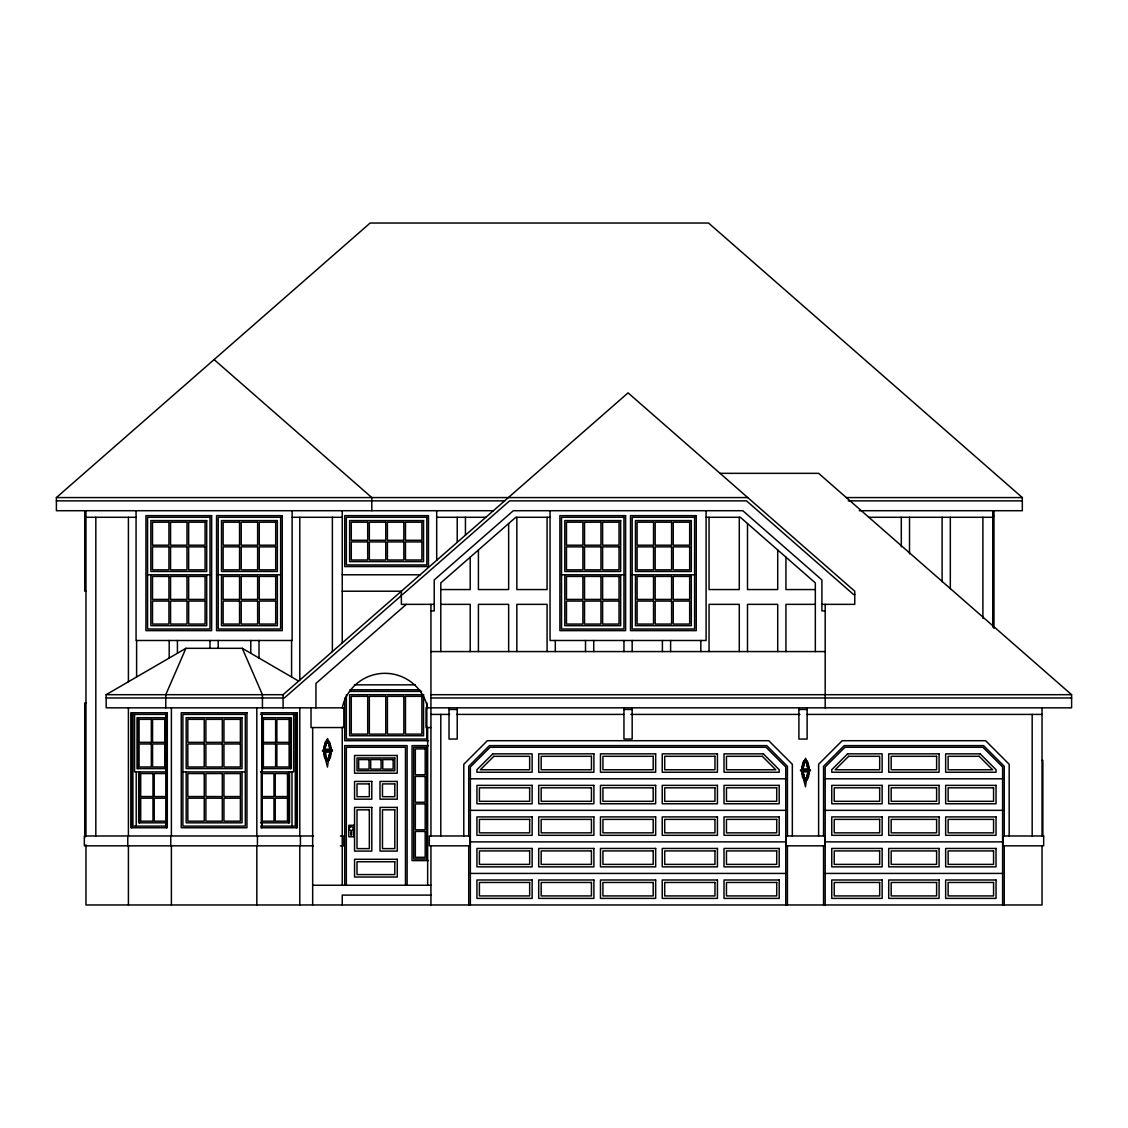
<?xml version="1.0" encoding="UTF-8"?>
<svg xmlns="http://www.w3.org/2000/svg" width="1128" height="1128" viewBox="0 0 1128 1128"><rect width="100%" height="100%" fill="white"/><g stroke="black" fill="none" stroke-linecap="round" stroke-linejoin="round"><path stroke-width="1.5" d="M328.304 761.203L327.444 767.11L323.539 751.178L325.498 741.815L327.12 740.151L329.404 741.815L331.364 751.178L329.404 759.525L328.304 761.203L326.598 761.203M806.337 780.914L805.477 786.822L801.571 770.889L803.531 761.527L805.152 759.863L807.436 761.527L809.396 770.889L807.436 779.236L806.337 780.914L804.631 780.914M324.06 750.176L325.752 741.815L327.148 740.165M330.842 751.178L329.15 759.525L327.895 761.174M802.093 769.888L803.785 761.527L805.18 759.877M808.875 770.889L807.169 779.236L805.928 780.886M324.018 749.161L325.527 742.943M329.503 758.425L330.885 752.179M802.05 768.873L803.418 762.627M807.535 778.151L808.903 771.89M324.906 749.218L326.359 742.915L328.53 742.915L329.996 749.218L328.53 742.943L326.359 742.943L324.906 749.218L329.996 749.119M329.996 752.179L328.53 758.467L326.359 758.467C324.751 742.548 323.144 760.935 328.53 758.397L329.996 752.122L324.906 752.179M802.939 768.929L804.391 762.627L806.562 762.655L808.029 768.929L806.562 762.655L808.029 768.887L802.939 768.929L804.391 762.655M298.638 681.086L242.28 648.318L185.923 648.318L165.774 694.693L165.774 707.834M493.359 510.716L56.4 510.716L56.4 497.575L370.153 223.034L708.553 223.034L1022.32 497.575L1022.32 510.716L859.226 510.716M311.018 707.834L311.018 727.56L343.871 727.56L343.871 707.834L106.159 707.834L106.159 694.693L283.1 694.693L628.07 392.854L854.756 591.213L854.756 604.354L821.903 604.354M401.371 595.57L284.327 697.978L106.159 697.978M406.306 604.354L315.953 683.413L315.953 707.834M106.159 694.693L185.923 648.318M329.503 742.915L330.885 749.161M807.535 762.627L808.903 768.873M803.418 778.151L802.05 771.89M325.527 758.397L324.018 752.179M720.059 473.337L818.618 473.337L1071.6 694.693L1071.6 707.834L426.017 707.834L426.017 727.56L430.938 727.56M56.4 497.575L747.751 497.575M846.31 497.575L1022.32 497.575M56.4 500.86L504.625 500.86M848.228 500.86L1022.32 500.86M992.753 515.637L993.98 515.637M85.968 517.287L136.065 517.287M292.124 517.287L342.235 517.287M436.691 517.287L485.858 517.287M550.041 517.287L515.792 517.287L440.794 582.908L440.794 651.575M706.1 517.287L740.349 517.287L815.332 582.908L815.332 651.575M868.729 517.287L992.753 517.287M147.571 574.786L209.991 574.786M218.212 574.786L280.632 574.786M342.235 574.786L420.152 574.786M561.532 574.786L623.953 574.786M632.173 574.786L694.594 574.786M440.794 589.563L470.207 589.563L470.207 557.176M815.332 589.563L785.934 589.563L785.934 557.176M85.968 591.213L84.741 591.213L84.741 510.716M342.235 591.213L401.371 591.213L401.371 604.354L434.224 604.354M401.371 594.498L402.611 594.498L509.616 500.86L746.51 500.86L853.529 594.498L854.756 594.498M440.794 604.354L470.207 604.354L470.207 651.575M815.332 604.354L785.934 604.354L785.934 651.575M430.938 610.925L434.224 610.925L434.224 579.919L513.325 510.716L742.816 510.716L821.903 579.919L821.903 610.925L825.188 610.925M430.938 651.575L825.188 651.575M354.403 684.837L415.287 684.837M349.934 689.772L419.743 689.772M349.835 691.408L421.59 691.408M430.938 694.693L1071.6 694.693M430.938 697.978L1071.6 697.978M85.968 702.913L84.741 702.913L84.741 837.61M449.014 709.484L457.221 709.484M623.953 709.484L632.173 709.484M798.906 709.484L807.126 709.484M260.906 712.769L297.327 712.769L297.327 827.755L260.906 827.755M260.498 714.405L295.282 714.405L295.282 826.119L260.596 826.119M430.938 714.405L449.593 714.405M456.643 714.405L623.84 714.405M630.876 714.405L799.851 714.405M806.887 714.405L1042.032 714.405M166.07 717.69L137.024 717.69L137.024 768.619L166.07 768.619M262.133 717.69L291.179 717.69L291.179 768.619L262.133 768.619M428.471 740.701L344.703 740.701L344.703 697.978M325.498 741.815L329.404 741.815M428.471 745.622L412.044 745.622L412.044 860.608L428.471 860.608M325.498 759.525L329.404 759.525M1042.032 760.413L1042.85 760.413L1042.85 835.975M803.531 761.527L807.436 761.527M166.056 771.904L134.57 771.904L134.57 714.405M182.891 771.904L245.312 771.904M260.498 771.904L293.632 771.904L293.632 714.405M802.939 771.89L804.391 778.151L806.562 778.108L808.029 771.89L806.562 778.179L804.391 778.179L802.939 771.834L808.029 771.834M166.479 773.554L154.212 773.554L154.212 796.551L166.479 796.551M261.724 773.554L273.991 773.554L273.991 796.551L261.724 796.551M470.362 778.799L785.765 778.799M825.188 778.799L1002.609 778.799M803.531 779.236L807.436 779.236M166.479 798.187L154.212 798.187L154.212 821.184L166.479 821.184M261.724 798.187L273.991 798.187L273.991 821.184L261.724 821.184M470.362 810.341L785.765 810.341M825.188 810.341L1002.609 810.341M166.888 822.834L138.659 822.834L138.659 771.904M260.498 822.834L289.543 822.834L289.543 771.904M313.513 835.975L84.332 835.975L84.332 845.831L313.373 845.831M340.402 835.975L343.871 835.975L343.871 845.831L340.402 845.831M470.362 841.883L785.765 841.883M825.188 841.883L1002.609 841.883M470.362 873.424L785.765 873.424M825.188 873.424L1002.609 873.424M312.667 885.254L430.938 885.254M430.938 895.11L342.235 895.11L342.235 904.966M214.094 359.578L371.803 497.575L371.803 510.716M805.787 759.877L807.169 761.527L808.875 769.888M327.754 740.165L329.15 741.815L330.842 750.176M805.025 780.886L803.785 779.236L802.093 770.889M326.993 761.174L325.752 759.525L324.06 751.178M242.28 648.318L262.429 694.693L262.429 707.834M802.939 771.834L804.391 778.179M1042.032 707.834L1042.032 835.975M1042.032 845.831L1042.032 904.966L85.968 904.966L85.968 844.858M1032.176 714.405L1032.176 835.975M1009.179 835.975L1009.179 764.262L985.618 740.701L842.179 740.701L818.618 764.262L818.618 835.975M1004.244 835.975L1004.244 766.293L983.574 745.622L844.223 745.622L823.553 766.293L823.553 835.975M1004.244 845.831L1004.244 904.966M1002.609 904.966L1002.609 766.984L982.897 747.272L844.9 747.272L825.188 766.984L825.188 904.966M993.98 510.716L993.98 628.381M992.753 510.716L992.753 627.083M982.897 517.287L982.897 618.37M950.312 517.287L950.312 588.745M942.106 517.287L942.106 581.766M909.52 517.287L909.52 553.834M901.3 517.287L901.3 546.812M825.188 604.354L825.188 707.834M823.553 845.831L823.553 904.966M808.649 764.939L808.649 776.67M807.126 707.834L807.126 739.051L798.906 739.051L798.906 707.834M805.618 759.863L805.618 758.284L805.336 759.863M802.304 764.939L802.304 776.84M792.335 835.975L792.335 764.262L768.774 740.701L487.352 740.701L463.791 764.262L463.791 835.975M787.414 835.975L787.414 766.293L766.73 745.622L489.397 745.622L468.726 766.293L468.726 835.975M787.414 845.831L787.414 904.966M785.765 904.966L785.765 766.984L766.053 747.272L490.074 747.272L470.362 766.984L470.362 904.966M777.714 549.985L777.714 589.563L747.497 589.563L747.497 523.547M777.714 651.575L777.714 604.354L747.497 604.354L747.497 651.575M739.277 517.287L739.277 589.563L709.047 589.563L709.047 517.287M739.277 651.575L739.277 604.354L709.047 604.354L709.047 651.575M706.1 510.716L706.1 640.492L550.041 640.492L550.041 510.716M700.841 640.492L700.841 651.575M691.309 574.786L691.309 625.702L635.459 625.702L635.459 574.786M670.61 640.492L670.61 651.575M662.404 640.492L662.404 651.575M632.173 640.492L632.173 651.575M632.173 707.834L632.173 739.051L623.953 739.051L623.953 707.834M623.953 640.492L623.953 651.575M620.668 574.786L620.668 625.702L564.818 625.702L564.818 574.786M593.737 640.492L593.737 651.575M585.517 640.492L585.517 651.575M555.3 640.492L555.3 651.575M547.08 517.287L547.08 589.563L516.85 589.563L516.85 517.287M547.08 651.575L547.08 604.354L516.85 604.354L516.85 651.575M508.643 523.547L508.643 589.563L478.413 589.563L478.413 549.985M508.643 651.575L508.643 604.354L478.413 604.354L478.413 651.575M468.726 845.831L468.726 904.966M465.441 517.287L465.441 535.151M457.221 517.287L457.221 542.342M457.221 707.834L457.221 739.051L449.014 739.051L449.014 707.834M440.794 714.405L440.794 835.975M436.691 510.716L436.691 560.306M430.938 604.354L430.938 835.975M430.938 845.831L430.938 904.966M427.653 727.56L427.653 885.254M426.835 702.913L426.835 739.051L346.338 739.051L346.338 694.693M407.123 885.254L407.123 745.622L344.703 745.622L344.703 885.254M405.474 885.254L405.474 747.272L346.338 747.272L346.338 885.254M342.235 510.716L342.235 642.96M342.235 727.151L342.235 885.254M332.379 517.287L332.379 651.575M330.617 745.227L330.617 756.958M327.585 740.151L327.585 738.572L327.303 740.151M324.272 745.227L324.272 757.128M312.667 727.56L312.667 904.966M300.415 835.975L300.415 845.831M299.794 517.287L299.794 680.085M299.794 707.834L299.794 835.975M299.794 845.831L299.794 904.966M296.509 712.769L296.509 827.755M292.124 510.716L292.124 640.492L136.065 640.492L136.065 510.716M291.997 771.904L291.997 826.119M291.588 640.492L291.588 676.983M290.361 717.69L290.361 768.619M288.726 771.904L288.726 822.834M283.1 694.693L283.1 707.834M277.347 574.786L277.347 625.702L221.497 625.702L221.497 574.786M262.951 717.69L262.951 768.619M262.133 714.405L262.133 826.119M261.724 712.769L261.724 827.755M261.315 771.904L261.315 822.834M259.003 640.492L259.003 658.047M257.438 835.975L257.438 845.831M256.817 707.834L256.817 835.975M256.817 845.831L256.817 904.966M250.783 640.492L250.783 653.267M242.026 771.904L242.026 822.834L186.176 822.834L186.176 771.904M218.212 640.492L218.212 648.318M209.991 640.492L209.991 648.318M206.706 574.786L206.706 625.702L150.856 625.702L150.856 574.786M177.42 640.492L177.42 653.267M171.385 707.834L171.385 835.975M171.385 845.831L171.385 904.966M170.765 835.975L170.765 845.831M169.2 640.492L169.2 658.047M166.479 712.769L166.479 827.755M165.252 717.69L165.252 768.619M139.477 771.904L139.477 822.834M137.842 717.69L137.842 768.619M136.615 640.492L136.615 676.983M136.206 771.904L136.206 826.119M131.694 712.769L131.694 827.755M128.409 517.287L128.409 681.763M128.409 707.834L128.409 835.975M128.409 845.831L128.409 904.966M127.774 835.975L127.774 845.831M95.824 517.287L95.824 835.975M85.968 510.716L85.968 835.975M342.235 707.834A43.682 43.682 0 0 1 427.653 707.834M349.624 827.36L349.285 829.108L350.441 830.462L352.218 830.405L353.29 828.967L352.824 827.247L351.203 826.528L349.624 827.36M492.795 753.842L476.932 769.705L476.932 772.229L532.134 772.229L532.134 753.842L492.795 753.842M493.824 756.296L480.345 769.775L529.666 769.775L529.666 756.296L493.824 756.296M847.621 753.842L831.759 769.705L831.759 772.229L882.138 772.229L882.138 753.842L847.621 753.842M848.651 756.296L835.171 769.775L879.671 769.775L879.671 756.296L848.651 756.296M211.641 515.637L145.935 515.637L145.935 630.637L211.641 630.637L211.641 515.637M282.268 515.637L216.562 515.637L216.562 630.637L282.268 630.637L282.268 515.637M428.471 515.637L344.703 515.637L344.703 566.566L428.471 566.566L428.471 515.637M625.603 515.637L559.897 515.637L559.897 630.637L625.603 630.637L625.603 515.637M696.244 515.637L630.524 515.637L630.524 630.637L696.244 630.637L696.244 515.637M209.991 517.287L147.571 517.287L147.571 628.987L209.991 628.987L209.991 517.287M280.632 517.287L218.212 517.287L218.212 628.987L280.632 628.987L280.632 517.287M426.835 517.287L346.338 517.287L346.338 564.931L426.835 564.931L426.835 517.287M623.953 517.287L561.532 517.287L561.532 628.987L623.953 628.987L623.953 517.287M694.594 517.287L632.173 517.287L632.173 628.987L694.594 628.987L694.594 517.287M206.706 520.572L150.856 520.572L150.856 571.501L206.706 571.501L206.706 520.572M277.347 520.572L221.497 520.572L221.497 571.501L277.347 571.501L277.347 520.572M423.55 520.572L349.624 520.572L349.624 561.645L423.55 561.645L423.55 520.572M620.668 520.572L564.818 520.572L564.818 571.501L620.668 571.501L620.668 520.572M691.309 520.572L635.459 520.572L635.459 571.501L691.309 571.501L691.309 520.572M168.932 522.208L152.506 522.208L152.506 545.205L168.932 545.205L168.932 522.208M186.994 522.208L170.568 522.208L170.568 545.205L186.994 545.205L186.994 522.208M205.07 522.208L188.644 522.208L188.644 545.205L205.07 545.205L205.07 522.208M239.559 522.208L223.132 522.208L223.132 545.205L239.559 545.205L239.559 522.208M257.635 522.208L241.209 522.208L241.209 545.205L257.635 545.205L257.635 522.208M275.697 522.208L259.271 522.208L259.271 545.205L275.697 545.205L275.697 522.208M367.7 522.208L351.273 522.208L351.273 540.284L367.7 540.284L367.7 522.208M385.762 522.208L369.335 522.208L369.335 540.284L385.762 540.284L385.762 522.208M403.838 522.208L387.412 522.208L387.412 540.284L403.838 540.284L403.838 522.208M421.9 522.208L405.474 522.208L405.474 540.284L421.9 540.284L421.9 522.208M582.894 522.208L566.467 522.208L566.467 545.205L582.894 545.205L582.894 522.208M600.956 522.208L584.53 522.208L584.53 545.205L600.956 545.205L600.956 522.208M619.032 522.208L602.606 522.208L602.606 545.205L619.032 545.205L619.032 522.208M653.535 522.208L637.094 522.208L637.094 545.205L653.535 545.205L653.535 522.208M671.597 522.208L655.171 522.208L655.171 545.205L671.597 545.205L671.597 522.208M689.673 522.208L673.247 522.208L673.247 545.205L689.673 545.205L689.673 522.208M367.7 541.919L351.273 541.919L351.273 559.996L367.7 559.996L367.7 541.919M385.762 541.919L369.335 541.919L369.335 559.996L385.762 559.996L385.762 541.919M403.838 541.919L387.412 541.919L387.412 559.996L403.838 559.996L403.838 541.919M421.9 541.919L405.474 541.919L405.474 559.996L421.9 559.996L421.9 541.919M168.932 546.854L152.506 546.854L152.506 569.851L168.932 569.851L168.932 546.854M186.994 546.854L170.568 546.854L170.568 569.851L186.994 569.851L186.994 546.854M205.07 546.854L188.644 546.854L188.644 569.851L205.07 569.851L205.07 546.854M239.559 546.854L223.132 546.854L223.132 569.851L239.559 569.851L239.559 546.854M257.635 546.854L241.209 546.854L241.209 569.851L257.635 569.851L257.635 546.854M275.697 546.854L259.271 546.854L259.271 569.851L275.697 569.851L275.697 546.854M582.894 546.854L566.467 546.854L566.467 569.851L582.894 569.851L582.894 546.854M600.956 546.854L584.53 546.854L584.53 569.851L600.956 569.851L600.956 546.854M619.032 546.854L602.606 546.854L602.606 569.851L619.032 569.851L619.032 546.854M653.535 546.854L637.094 546.854L637.094 569.851L653.535 569.851L653.535 546.854M671.597 546.854L655.171 546.854L655.171 569.851L671.597 569.851L671.597 546.854M689.673 546.854L673.247 546.854L673.247 569.851L689.673 569.851L689.673 546.854M168.932 576.422L152.506 576.422L152.506 599.419L168.932 599.419L168.932 576.422M186.994 576.422L170.568 576.422L170.568 599.419L186.994 599.419L186.994 576.422M205.07 576.422L188.644 576.422L188.644 599.419L205.07 599.419L205.07 576.422M239.559 576.422L223.132 576.422L223.132 599.419L239.559 599.419L239.559 576.422M257.635 576.422L241.209 576.422L241.209 599.419L257.635 599.419L257.635 576.422M275.697 576.422L259.271 576.422L259.271 599.419L275.697 599.419L275.697 576.422M582.894 576.422L566.467 576.422L566.467 599.419L582.894 599.419L582.894 576.422M600.956 576.422L584.53 576.422L584.53 599.419L600.956 599.419L600.956 576.422M619.032 576.422L602.606 576.422L602.606 599.419L619.032 599.419L619.032 576.422M653.535 576.422L637.094 576.422L637.094 599.419L653.535 599.419L653.535 576.422M671.597 576.422L655.171 576.422L655.171 599.419L671.597 599.419L671.597 576.422M689.673 576.422L673.247 576.422L673.247 599.419L689.673 599.419L689.673 576.422M168.932 601.069L152.506 601.069L152.506 624.066L168.932 624.066L168.932 601.069M186.994 601.069L170.568 601.069L170.568 624.066L186.994 624.066L186.994 601.069M205.07 601.069L188.644 601.069L188.644 624.066L205.07 624.066L205.07 601.069M239.559 601.069L223.132 601.069L223.132 624.066L239.559 624.066L239.559 601.069M257.635 601.069L241.209 601.069L241.209 624.066L257.635 624.066L257.635 601.069M275.697 601.069L259.271 601.069L259.271 624.066L275.697 624.066L275.697 601.069M582.894 601.069L566.467 601.069L566.467 624.066L582.894 624.066L582.894 601.069M600.956 601.069L584.53 601.069L584.53 624.066L600.956 624.066L600.956 601.069M619.032 601.069L602.606 601.069L602.606 624.066L619.032 624.066L619.032 601.069M653.535 601.069L637.094 601.069L637.094 624.066L653.535 624.066L653.535 601.069M671.597 601.069L655.171 601.069L655.171 624.066L671.597 624.066L671.597 601.069M689.673 601.069L673.247 601.069L673.247 624.066L689.673 624.066L689.673 601.069M423.55 694.693L349.624 694.693L349.624 735.766L423.55 735.766L423.55 694.693M367.7 696.343L351.273 696.343L351.273 734.131L367.7 734.131L367.7 696.343M385.762 696.343L369.335 696.343L369.335 734.131L385.762 734.131L385.762 696.343M403.838 696.343L387.412 696.343L387.412 734.131L403.838 734.131L403.838 696.343M421.9 696.343L405.474 696.343L405.474 734.131L421.9 734.131L421.9 696.343M167.297 712.769L130.876 712.769L130.876 827.755L167.297 827.755L167.297 712.769M246.962 712.769L181.241 712.769L181.241 827.755L246.962 827.755L246.962 712.769M166.07 714.405L132.921 714.405L132.921 826.119L166.07 826.119L166.07 714.405M245.312 714.405L182.891 714.405L182.891 826.119L245.312 826.119L245.312 714.405M242.026 717.69L186.176 717.69L186.176 768.619L242.026 768.619L242.026 717.69M151.335 719.34L139.068 719.34L139.068 742.337L151.335 742.337L151.335 719.34M164.843 719.34L152.562 719.34L152.562 742.337L164.843 742.337L164.843 719.34M204.238 719.34L187.812 719.34L187.812 742.337L204.238 742.337L204.238 719.34M222.315 719.34L205.888 719.34L205.888 742.337L222.315 742.337L222.315 719.34M240.391 719.34L223.95 719.34L223.95 742.337L240.391 742.337L240.391 719.34M275.627 719.34L263.36 719.34L263.36 742.337L275.627 742.337L275.627 719.34M289.135 719.34L276.868 719.34L276.868 742.337L289.135 742.337L289.135 719.34M151.335 743.986L139.068 743.986L139.068 766.984L151.335 766.984L151.335 743.986M164.843 743.986L152.562 743.986L152.562 766.984L164.843 766.984L164.843 743.986M204.238 743.986L187.812 743.986L187.812 766.984L204.238 766.984L204.238 743.986M222.315 743.986L205.888 743.986L205.888 766.984L222.315 766.984L222.315 743.986M240.391 743.986L223.95 743.986L223.95 766.984L240.391 766.984L240.391 743.986M275.627 743.986L263.36 743.986L263.36 766.984L275.627 766.984L275.627 743.986M289.135 743.986L276.868 743.986L276.868 766.984L289.135 766.984L289.135 743.986M426.835 747.272L413.694 747.272L413.694 858.972L426.835 858.972L426.835 747.272M425.185 748.907L415.33 748.907L415.33 774.781L425.185 774.781L425.185 748.907M332.365 750.176L322.537 750.176L322.537 751.178L332.365 751.178L332.365 750.176M593.892 753.842L538.705 753.842L538.705 772.229L593.892 772.229L593.892 753.842M655.664 753.842L600.463 753.842L600.463 772.229L655.664 772.229L655.664 753.842M717.436 753.842L662.235 753.842L662.235 772.229L717.436 772.229L717.436 753.842M763.332 753.842L724.007 753.842L724.007 772.229L779.194 772.229L779.194 769.705L763.332 753.842M939.088 753.842L888.709 753.842L888.709 772.229L939.088 772.229L939.088 753.842M980.176 753.842L945.659 753.842L945.659 772.229L996.038 772.229L996.038 769.705L980.176 753.842M397.267 755.478L354.559 755.478L354.559 773.216L397.267 773.216L397.267 755.478M591.439 756.296L541.172 756.296L541.172 769.775L591.439 769.775L591.439 756.296M653.197 756.296L602.93 756.296L602.93 769.775L653.197 769.775L653.197 756.296M714.969 756.296L664.702 756.296L664.702 769.775L714.969 769.775L714.969 756.296M762.316 756.296L726.46 756.296L726.46 769.775L775.782 769.775L762.316 756.296M936.621 756.296L891.176 756.296L891.176 769.775L936.621 769.775L936.621 756.296M979.146 756.296L948.126 756.296L948.126 769.775L992.626 769.775L979.146 756.296M394.8 757.945L357.012 757.945L357.012 770.762L394.8 770.762L394.8 757.945M369.067 759.581L358.662 759.581L358.662 769.113L369.067 769.113L369.067 759.581M381.109 759.581L370.703 759.581L370.703 769.113L381.109 769.113L381.109 759.581M393.15 759.581L382.759 759.581L382.759 769.113L393.15 769.113L393.15 759.581M810.397 769.888L800.57 769.888L800.57 770.889L810.397 770.889L810.397 769.888M152.985 773.554L140.704 773.554L140.704 796.551L152.985 796.551L152.985 773.554M204.238 773.554L187.812 773.554L187.812 796.551L204.238 796.551L204.238 773.554M222.315 773.554L205.888 773.554L205.888 796.551L222.315 796.551L222.315 773.554M240.391 773.554L223.95 773.554L223.95 796.551L240.391 796.551L240.391 773.554M287.499 773.554L275.218 773.554L275.218 796.551L287.499 796.551L287.499 773.554M425.185 776.431L415.33 776.431L415.33 802.29L425.185 802.29L425.185 776.431M371.803 781.436L354.559 781.436L354.559 799.174L371.803 799.174L371.803 781.436M397.267 781.436L380.009 781.436L380.009 799.174L397.267 799.174L397.267 781.436M369.335 783.904L357.012 783.904L357.012 796.706L369.335 796.706L369.335 783.904M394.8 783.904L382.477 783.904L382.477 796.706L394.8 796.706L394.8 783.904M532.134 785.37L476.932 785.37L476.932 803.77L532.134 803.77L532.134 785.37M593.892 785.37L538.705 785.37L538.705 803.77L593.892 803.77L593.892 785.37M655.664 785.37L600.463 785.37L600.463 803.77L655.664 803.77L655.664 785.37M717.436 785.37L662.235 785.37L662.235 803.77L717.436 803.77L717.436 785.37M779.194 785.37L724.007 785.37L724.007 803.77L779.194 803.77L779.194 785.37M882.138 785.37L831.759 785.37L831.759 803.77L882.138 803.77L882.138 785.37M939.088 785.37L888.709 785.37L888.709 803.77L939.088 803.77L939.088 785.37M996.038 785.37L945.659 785.37L945.659 803.77L996.038 803.77L996.038 785.37M529.666 787.837L479.4 787.837L479.4 801.317L529.666 801.317L529.666 787.837M591.439 787.837L541.172 787.837L541.172 801.317L591.439 801.317L591.439 787.837M653.197 787.837L602.93 787.837L602.93 801.317L653.197 801.317L653.197 787.837M714.969 787.837L664.702 787.837L664.702 801.317L714.969 801.317L714.969 787.837M776.727 787.837L726.46 787.837L726.46 801.317L776.727 801.317L776.727 787.837M879.671 787.837L834.226 787.837L834.226 801.317L879.671 801.317L879.671 787.837M936.621 787.837L891.176 787.837L891.176 801.317L936.621 801.317L936.621 787.837M993.571 787.837L948.126 787.837L948.126 801.317L993.571 801.317L993.571 787.837M152.985 798.187L140.704 798.187L140.704 821.184L152.985 821.184L152.985 798.187M204.238 798.187L187.812 798.187L187.812 821.184L204.238 821.184L204.238 798.187M222.315 798.187L205.888 798.187L205.888 821.184L222.315 821.184L222.315 798.187M240.391 798.187L223.95 798.187L223.95 821.184L240.391 821.184L240.391 798.187M287.499 798.187L275.218 798.187L275.218 821.184L287.499 821.184L287.499 798.187M425.185 803.94L415.33 803.94L415.33 829.813L425.185 829.813L425.185 803.94M371.803 807.394L354.559 807.394L354.559 851.09L371.803 851.09L371.803 807.394M397.267 807.394L380.009 807.394L380.009 851.09L397.267 851.09L397.267 807.394M369.335 809.848L357.012 809.848L357.012 848.623L369.335 848.623L369.335 809.848M394.8 809.848L382.477 809.848L382.477 848.623L394.8 848.623L394.8 809.848M532.134 816.912L476.932 816.912L476.932 835.312L532.134 835.312L532.134 816.912M593.892 816.912L538.705 816.912L538.705 835.312L593.892 835.312L593.892 816.912M655.664 816.912L600.463 816.912L600.463 835.312L655.664 835.312L655.664 816.912M717.436 816.912L662.235 816.912L662.235 835.312L717.436 835.312L717.436 816.912M779.194 816.912L724.007 816.912L724.007 835.312L779.194 835.312L779.194 816.912M882.138 816.912L831.759 816.912L831.759 835.312L882.138 835.312L882.138 816.912M939.088 816.912L888.709 816.912L888.709 835.312L939.088 835.312L939.088 816.912M996.038 816.912L945.659 816.912L945.659 835.312L996.038 835.312L996.038 816.912M529.666 819.379L479.4 819.379L479.4 832.845L529.666 832.845L529.666 819.379M591.439 819.379L541.172 819.379L541.172 832.845L591.439 832.845L591.439 819.379M653.197 819.379L602.93 819.379L602.93 832.845L653.197 832.845L653.197 819.379M714.969 819.379L664.702 819.379L664.702 832.845L714.969 832.845L714.969 819.379M776.727 819.379L726.46 819.379L726.46 832.845L776.727 832.845L776.727 819.379M879.671 819.379L834.226 819.379L834.226 832.845L879.671 832.845L879.671 819.379M936.621 819.379L891.176 819.379L891.176 832.845L936.621 832.845L936.621 819.379M993.571 819.379L948.126 819.379L948.126 832.845L993.571 832.845L993.571 819.379M353.727 825.301L348.806 825.301L348.806 836.793L353.727 836.793L353.727 825.301M425.185 831.449L415.33 831.449L415.33 857.322L425.185 857.322L425.185 831.449M351.682 831.872L350.85 831.872L350.85 835.157L351.682 835.157L351.682 831.872M469.953 835.975L429.303 835.975L429.303 845.831L469.953 845.831L469.953 835.975M824.779 835.975L786.174 835.975L786.174 845.831L824.779 845.831L824.779 835.975M1043.668 835.975L1003.018 835.975L1003.018 845.831L1043.668 845.831L1043.668 835.975M532.134 848.453L476.932 848.453L476.932 866.854L532.134 866.854L532.134 848.453M593.892 848.453L538.705 848.453L538.705 866.854L593.892 866.854L593.892 848.453M655.664 848.453L600.463 848.453L600.463 866.854L655.664 866.854L655.664 848.453M717.436 848.453L662.235 848.453L662.235 866.854L717.436 866.854L717.436 848.453M779.194 848.453L724.007 848.453L724.007 866.854L779.194 866.854L779.194 848.453M882.138 848.453L831.759 848.453L831.759 866.854L882.138 866.854L882.138 848.453M939.088 848.453L888.709 848.453L888.709 866.854L939.088 866.854L939.088 848.453M996.038 848.453L945.659 848.453L945.659 866.854L996.038 866.854L996.038 848.453M529.666 850.921L479.4 850.921L479.4 864.386L529.666 864.386L529.666 850.921M591.439 850.921L541.172 850.921L541.172 864.386L591.439 864.386L591.439 850.921M653.197 850.921L602.93 850.921L602.93 864.386L653.197 864.386L653.197 850.921M714.969 850.921L664.702 850.921L664.702 864.386L714.969 864.386L714.969 850.921M776.727 850.921L726.46 850.921L726.46 864.386L776.727 864.386L776.727 850.921M879.671 850.921L834.226 850.921L834.226 864.386L879.671 864.386L879.671 850.921M936.621 850.921L891.176 850.921L891.176 864.386L936.621 864.386L936.621 850.921M993.571 850.921L948.126 850.921L948.126 864.386L993.571 864.386L993.571 850.921M397.267 859.296L354.559 859.296L354.559 877.034L397.267 877.034L397.267 859.296M394.8 861.764L357.012 861.764L357.012 874.581L394.8 874.581L394.8 861.764M532.134 879.995L476.932 879.995L476.932 898.396L532.134 898.396L532.134 879.995M593.892 879.995L538.705 879.995L538.705 898.396L593.892 898.396L593.892 879.995M655.664 879.995L600.463 879.995L600.463 898.396L655.664 898.396L655.664 879.995M717.436 879.995L662.235 879.995L662.235 898.396L717.436 898.396L717.436 879.995M779.194 879.995L724.007 879.995L724.007 898.396L779.194 898.396L779.194 879.995M882.138 879.995L831.759 879.995L831.759 898.396L882.138 898.396L882.138 879.995M939.088 879.995L888.709 879.995L888.709 898.396L939.088 898.396L939.088 879.995M996.038 879.995L945.659 879.995L945.659 898.396L996.038 898.396L996.038 879.995M529.666 882.463L479.4 882.463L479.4 895.928L529.666 895.928L529.666 882.463M591.439 882.463L541.172 882.463L541.172 895.928L591.439 895.928L591.439 882.463M653.197 882.463L602.93 882.463L602.93 895.928L653.197 895.928L653.197 882.463M714.969 882.463L664.702 882.463L664.702 895.928L714.969 895.928L714.969 882.463M776.727 882.463L726.46 882.463L726.46 895.928L776.727 895.928L776.727 882.463M879.671 882.463L834.226 882.463L834.226 895.928L879.671 895.928L879.671 882.463M936.621 882.463L891.176 882.463L891.176 895.928L936.621 895.928L936.621 882.463M993.571 882.463L948.126 882.463L948.126 895.928L993.571 895.928L993.571 882.463"/></g></svg>
